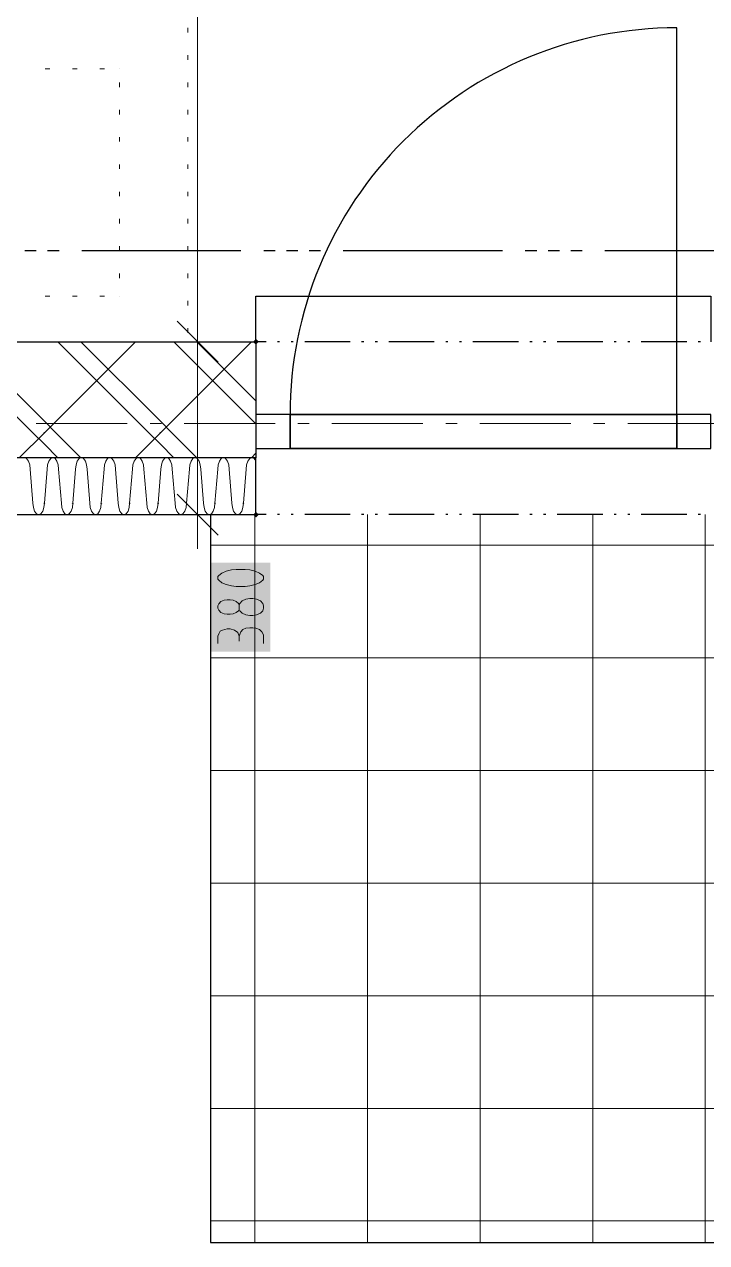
# Model space of a CAD drawing. Header units: millimetres. Extents: x 0 to 594, y 0 to 420.
# Drawn here: x 511.02 to 526.19, y 138.5 to 165.57 of the extents above; entities that cross this region are included whole.
import ezdxf

# ---------------------------------------------------------------- set-up
doc = ezdxf.new("R2010")
doc.units = ezdxf.units.MM
doc.header["$LTSCALE"] = 8
for name, color, linetype in [('PDF_Dvere', 7, 'Continuous'), ('PDF_Koty delkove', 7, 'Continuous'), ('PDF_Nabytek', 7, 'Continuous'), ('PDF_Obecne 0.25', 7, 'Continuous'), ('PDF_Osy hlavni', 7, 'Continuous'), ('PDF_Pozarni useky', 7, 'Continuous'), ('PDF_Srafy', 7, 'Continuous'), ('PDF_Steny sendvic', 7, 'Continuous')]:
    doc.layers.add(name, color=color, linetype=linetype)

msp = doc.modelspace()

# ---------------------------------------------------------------- linework, layer by layer
at = {"layer": 'PDF_Dvere', "lineweight": 25}
msp.add_lwpolyline([(525.522, 156.902), (525.522, 165.495, 0.414214), (516.928, 156.902)], format="xyb", dxfattribs=at)
for points in [[(516.17, 156.144), (516.928, 156.144), (516.928, 156.902), (516.17, 156.902)], [(516.928, 156.144), (516.928, 156.902)], [(525.522, 156.144), (526.28, 156.144), (526.28, 156.902), (525.522, 156.902)], [(525.522, 156.144), (525.522, 156.902)]]:
    msp.add_lwpolyline(points, close=True, dxfattribs=at)
for points in [[(516.928, 156.902), (525.522, 156.902), (516.928, 156.902)], [(516.928, 156.144), (525.522, 156.144), (516.928, 156.144)]]:
    msp.add_lwpolyline(points, dxfattribs=at)
at = {"layer": 'PDF_Koty delkove', "lineweight": 18}
for points in [[(514.874, 154.678), (514.874, 158.52), (514.874, 177.159), (514.874, 209.93), (514.874, 214.679), (514.874, 216.145), (514.874, 218.851), (514.874, 225.105), (514.874, 228.883), (514.874, 230.45), (514.874, 236.71), (514.874, 237.072), (514.874, 239.144), (514.874, 242.166), (514.874, 244.508), (514.874, 250.265), (514.874, 251.095), (514.874, 252.287), (514.874, 263.407), (514.874, 265.48), (514.874, 272.102), (514.874, 273.669), (514.874, 286.407), (514.874, 287.873)], [(515.329, 158.065), (514.419, 158.975)], [(515.632, 158.52), (514.874, 158.52), (514.116, 158.52)], [(515.329, 154.223), (514.419, 155.133)], [(515.632, 154.678), (514.874, 154.678), (514.116, 154.678)], [(514.874, 154.678), (514.874, 153.92)], [(515.327, 152.652), (515.343, 152.693), (515.394, 152.747), (515.462, 152.774), (515.528, 152.787), (515.596, 152.787), (515.664, 152.774), (515.731, 152.747), (515.781, 152.706), (515.798, 152.68)], [(515.798, 152.571), (515.781, 152.544), (515.731, 152.504), (515.664, 152.477), (515.596, 152.463), (515.528, 152.463), (515.462, 152.477), (515.394, 152.504), (515.343, 152.558), (515.327, 152.599), (515.327, 152.652)], [(515.327, 151.815), (515.327, 151.977), (515.343, 152.032), (515.378, 152.085), (515.428, 152.113), (515.528, 152.139), (515.596, 152.139), (515.697, 152.113), (515.765, 152.058), (515.798, 151.977), (515.798, 151.869)], [(516.338, 151.815), (516.338, 152.004), (516.304, 152.071), (516.253, 152.125), (516.169, 152.152), (516.102, 152.166), (516.034, 152.166), (515.95, 152.152), (515.883, 152.125), (515.833, 152.071), (515.798, 151.977)]]:
    msp.add_lwpolyline(points, dxfattribs=at)
for points in [[(515.933, 153.462), (515.731, 153.462), (515.63, 153.448), (515.512, 153.422), (515.411, 153.381), (515.343, 153.328), (515.327, 153.3), (515.327, 153.247), (515.343, 153.219), (515.411, 153.166), (515.512, 153.125), (515.63, 153.098), (515.731, 153.084), (515.933, 153.084), (516.034, 153.098), (516.152, 153.125), (516.253, 153.166), (516.321, 153.219), (516.338, 153.247), (516.338, 153.3), (516.321, 153.328), (516.253, 153.381), (516.152, 153.422), (516.034, 153.448)], [(516.102, 152.814), (516.034, 152.814), (515.95, 152.8), (515.866, 152.761), (515.815, 152.706), (515.798, 152.68), (515.798, 152.571), (515.815, 152.544), (515.866, 152.49), (515.95, 152.45), (516.034, 152.436), (516.102, 152.436), (516.185, 152.45), (516.27, 152.49), (516.321, 152.544), (516.338, 152.599), (516.338, 152.652), (516.321, 152.706), (516.27, 152.761), (516.185, 152.8)]]:
    msp.add_lwpolyline(points, close=True, dxfattribs=at)
at = {"layer": 'PDF_Koty delkove', "color": 7, "lineweight": 18, "true_color": 0xffffff, "transparency": 33554559}
msp.add_solid([(516.49, 151.636), (516.49, 153.613), (515.176, 151.636), (515.176, 153.613)], dxfattribs=at)
at = {"layer": 'PDF_Nabytek', "lineweight": 13}
for points in [[(514.654, 165.392), (514.654, 165.493)], [(514.654, 164.785), (514.654, 164.886)], [(511.592, 164.585), (511.491, 164.585)], [(512.199, 164.585), (512.098, 164.585)], [(512.806, 164.585), (512.704, 164.585)], [(513.137, 164.585), (513.137, 164.585)], [(513.137, 164.585), (513.137, 164.585)], [(513.137, 164.179), (513.137, 164.28)], [(514.654, 164.179), (514.654, 164.28)], [(513.137, 163.572), (513.137, 163.673)], [(514.654, 163.572), (514.654, 163.673)], [(513.137, 162.966), (513.137, 163.067)], [(514.654, 162.966), (514.654, 163.067)], [(513.137, 162.359), (513.137, 162.46)], [(514.654, 162.359), (514.654, 162.46)], [(513.137, 161.752), (513.137, 161.853)], [(514.654, 161.752), (514.654, 161.853)], [(513.137, 161.146), (513.137, 161.247)], [(514.654, 161.146), (514.654, 161.247)], [(513.137, 160.539), (513.137, 160.64)], [(514.654, 160.539), (514.654, 160.64)], [(513.137, 159.933), (513.137, 160.034)], [(514.654, 159.933), (514.654, 160.034)], [(511.592, 159.531), (511.491, 159.531)], [(512.199, 159.531), (512.098, 159.531)], [(512.806, 159.531), (512.704, 159.531)], [(513.137, 159.531), (513.137, 159.531)], [(513.137, 159.531), (513.137, 159.531)], [(514.654, 159.326), (514.654, 159.427)], [(514.654, 158.719), (514.654, 158.821)], [(511.592, 158.52), (511.491, 158.52)], [(512.199, 158.52), (512.098, 158.52)], [(512.806, 158.52), (512.704, 158.52)], [(513.412, 158.52), (513.311, 158.52)], [(514.019, 158.52), (513.918, 158.52)], [(514.625, 158.52), (514.524, 158.52)], [(514.654, 158.52), (514.654, 158.52)], [(514.654, 158.52), (514.654, 158.52)]]:
    msp.add_lwpolyline(points, dxfattribs=at)
at = {"layer": 'PDF_Obecne 0.25', "lineweight": 25}
for points in [[(516.17, 158.52), (516.17, 159.531), (526.28, 159.531), (526.28, 158.52)], [(515.159, 154.678), (515.159, 138.502), (546.499, 138.502), (546.499, 154.678)]]:
    msp.add_lwpolyline(points, dxfattribs=at)
at = {"layer": 'PDF_Osy hlavni', "lineweight": 18}
for points in [[(513.311, 156.7), (511.289, 156.7)], [(514.069, 156.7), (513.817, 156.7)], [(516.597, 156.7), (514.575, 156.7)], [(517.355, 156.7), (517.102, 156.7)], [(519.882, 156.7), (517.86, 156.7)], [(520.641, 156.7), (520.388, 156.7)], [(523.168, 156.7), (521.146, 156.7)], [(523.926, 156.7), (523.673, 156.7)], [(526.454, 156.7), (524.432, 156.7)]]:
    msp.add_lwpolyline(points, dxfattribs=at)
at = {"layer": 'PDF_Pozarni useky', "lineweight": 30}
for points in [[(511.289, 160.542), (511.036, 160.542)], [(511.795, 160.542), (511.542, 160.542)], [(515.838, 160.542), (512.3, 160.542)], [(516.597, 160.542), (516.344, 160.542)], [(517.102, 160.542), (516.849, 160.542)], [(517.608, 160.542), (517.355, 160.542)], [(521.652, 160.542), (518.113, 160.542)], [(522.41, 160.542), (522.157, 160.542)], [(522.915, 160.542), (522.663, 160.542)], [(523.421, 160.542), (523.168, 160.542)], [(527.465, 160.542), (523.926, 160.542)]]:
    msp.add_lwpolyline(points, dxfattribs=at)
at = {"layer": 'PDF_Srafy', "lineweight": 9}
for points in [[(536.164, 154.678), (536.164, 151.494), (531.16, 151.494), (526.156, 151.494), (521.152, 151.494), (516.148, 151.494), (515.159, 151.494)], [(533.662, 154.678), (533.662, 153.996), (528.658, 153.996), (523.654, 153.996), (518.65, 153.996), (515.159, 153.996)], [(541.168, 154.678), (541.168, 151.494), (541.168, 146.49), (541.168, 141.486), (536.164, 141.486), (531.16, 141.486), (526.156, 141.486), (521.152, 141.486), (516.148, 141.486), (515.159, 141.486)], [(516.148, 154.678), (516.148, 151.494), (516.148, 146.49), (516.148, 141.486), (516.148, 138.502)], [(518.65, 154.678), (518.65, 153.996), (518.65, 148.992), (518.65, 143.988), (518.65, 138.984), (518.65, 138.502)], [(521.152, 154.678), (521.152, 151.494), (521.152, 146.49), (521.152, 141.486), (521.152, 138.502)], [(523.654, 154.678), (523.654, 153.996), (523.654, 148.992), (523.654, 143.988), (523.654, 138.984), (523.654, 138.502)], [(526.156, 154.678), (526.156, 151.494), (526.156, 146.49), (526.156, 141.486), (526.156, 138.502)], [(533.662, 148.992), (528.658, 148.992), (523.654, 148.992), (518.65, 148.992), (515.159, 148.992)], [(536.164, 146.49), (531.16, 146.49), (526.156, 146.49), (521.152, 146.49), (516.148, 146.49), (515.159, 146.49)], [(538.666, 143.988), (533.662, 143.988), (528.658, 143.988), (523.654, 143.988), (518.65, 143.988), (515.159, 143.988)], [(546.499, 138.984), (543.67, 138.984), (538.666, 138.984), (533.662, 138.984), (528.658, 138.984), (523.654, 138.984), (518.65, 138.984), (515.159, 138.984)]]:
    msp.add_lwpolyline(points, dxfattribs=at)
at = {"layer": 'PDF_Steny sendvic', "lineweight": 30}
for points in [[(502.825, 158.52), (505.555, 158.52), (516.17, 158.52), (516.17, 156.902), (516.17, 156.144), (516.17, 155.942), (502.825, 155.942)], [(502.825, 154.678), (516.17, 154.678), (516.17, 155.942), (502.825, 155.942)]]:
    msp.add_lwpolyline(points, dxfattribs=at)
at = {"layer": 'PDF_Steny sendvic', "lineweight": 9}
for points in [[(511.211, 156.498), (509.189, 158.52)], [(511.469, 156.755), (509.705, 158.52)], [(510.913, 155.942), (511.469, 156.498), (513.491, 158.52)], [(513.789, 156.498), (511.767, 158.52)], [(511.767, 158.52), (511.767, 158.52)], [(514.047, 156.755), (512.283, 158.52)], [(513.491, 155.942), (514.047, 156.498), (516.069, 158.52)], [(516.17, 156.695), (514.345, 158.52)], [(516.17, 157.21), (514.861, 158.52)], [(511.727, 156.498), (511.469, 156.755)], [(514.305, 156.498), (514.047, 156.755)], [(511.469, 156.24), (511.211, 156.498)], [(512.283, 155.942), (511.727, 156.498)], [(514.047, 156.24), (513.789, 156.498)], [(514.861, 155.942), (514.305, 156.498)], [(511.767, 155.942), (511.469, 156.24)], [(514.345, 155.942), (514.047, 156.24)], [(511.154, 155.689), (511.144, 155.786), (511.117, 155.869), (511.075, 155.924), (511.04, 155.942)], [(511.645, 155.942), (511.61, 155.924), (511.569, 155.869), (511.541, 155.786), (511.532, 155.689)], [(511.786, 155.689), (511.776, 155.786), (511.749, 155.869), (511.707, 155.924), (511.672, 155.942)], [(512.277, 155.942), (512.242, 155.924), (512.201, 155.869), (512.173, 155.786), (512.164, 155.689)], [(512.418, 155.689), (512.408, 155.786), (512.38, 155.869), (512.339, 155.924), (512.304, 155.942)], [(512.909, 155.942), (512.874, 155.924), (512.833, 155.869), (512.805, 155.786), (512.795, 155.689)], [(513.049, 155.689), (513.04, 155.786), (513.012, 155.869), (512.971, 155.924), (512.936, 155.942)], [(513.541, 155.942), (513.506, 155.924), (513.464, 155.869), (513.437, 155.786), (513.427, 155.689)], [(513.681, 155.689), (513.672, 155.786), (513.644, 155.869), (513.603, 155.924), (513.568, 155.942)], [(514.173, 155.942), (514.138, 155.924), (514.096, 155.869), (514.069, 155.786), (514.059, 155.689)], [(514.313, 155.689), (514.303, 155.786), (514.276, 155.869), (514.235, 155.924), (514.199, 155.942)], [(514.805, 155.942), (514.769, 155.924), (514.728, 155.869), (514.701, 155.786)], [(514.945, 155.689), (514.935, 155.786), (514.908, 155.869), (514.867, 155.924), (514.831, 155.942)], [(515.437, 155.942), (515.401, 155.924), (515.36, 155.869), (515.333, 155.786), (515.323, 155.689)], [(515.567, 155.786), (515.54, 155.869), (515.498, 155.924), (515.463, 155.942)], [(516.068, 155.942), (516.033, 155.924), (515.992, 155.869), (515.964, 155.786), (515.955, 155.689)], [(516.069, 155.942), (516.17, 156.043)], [(516.17, 155.87), (516.13, 155.924), (516.095, 155.942)], [(511.216, 154.931), (511.154, 155.689)], [(511.532, 155.689), (511.469, 154.931)], [(511.532, 155.689), (511.532, 155.689)], [(511.848, 154.931), (511.786, 155.689)], [(512.164, 155.689), (512.101, 154.931)], [(512.164, 155.689), (512.164, 155.689)], [(512.48, 154.931), (512.418, 155.689)], [(512.795, 155.689), (512.733, 154.931)], [(512.795, 155.689), (512.795, 155.689)], [(513.112, 154.931), (513.049, 155.689)], [(513.427, 155.689), (513.365, 154.931)], [(513.427, 155.689), (513.427, 155.689)], [(513.681, 155.689), (513.744, 154.931), (513.753, 154.834), (513.781, 154.752), (513.822, 154.697), (513.87, 154.678)], [(514.059, 155.689), (513.997, 154.931)], [(514.059, 155.689), (514.059, 155.689)], [(514.313, 155.689), (514.376, 154.931), (514.385, 154.834), (514.413, 154.752), (514.454, 154.697), (514.502, 154.678)], [(514.691, 155.689), (514.628, 154.931)], [(514.701, 155.786), (514.691, 155.689)], [(514.691, 155.689), (514.691, 155.689)], [(514.945, 155.689), (515.008, 154.931), (515.017, 154.834), (515.045, 154.752), (515.086, 154.697), (515.134, 154.678)], [(515.323, 155.689), (515.26, 154.931)], [(515.323, 155.689), (515.323, 155.689)], [(515.577, 155.689), (515.567, 155.786)], [(515.577, 155.689), (515.639, 154.931), (515.649, 154.834), (515.676, 154.752), (515.717, 154.697), (515.766, 154.678)], [(515.955, 155.689), (515.892, 154.931)], [(515.955, 155.689), (515.955, 155.689)], [(511.216, 154.931), (511.226, 154.834), (511.253, 154.752), (511.294, 154.697), (511.343, 154.678)], [(511.343, 154.678), (511.391, 154.697), (511.432, 154.752), (511.46, 154.834), (511.469, 154.931)], [(511.848, 154.931), (511.858, 154.834), (511.885, 154.752), (511.926, 154.697), (511.975, 154.678)], [(511.975, 154.678), (512.023, 154.697), (512.064, 154.752), (512.091, 154.834), (512.101, 154.931)], [(512.48, 154.931), (512.49, 154.834), (512.517, 154.752), (512.558, 154.697), (512.607, 154.678)], [(512.607, 154.678), (512.655, 154.697), (512.696, 154.752), (512.723, 154.834), (512.733, 154.931)], [(513.112, 154.931), (513.122, 154.834), (513.149, 154.752)], [(513.238, 154.678), (513.287, 154.697), (513.328, 154.752), (513.355, 154.834), (513.365, 154.931)], [(513.87, 154.678), (513.919, 154.697), (513.96, 154.752), (513.987, 154.834), (513.997, 154.931)], [(514.502, 154.678), (514.55, 154.697), (514.591, 154.752), (514.619, 154.834), (514.628, 154.931)], [(515.134, 154.678), (515.182, 154.697), (515.223, 154.752), (515.251, 154.834), (515.26, 154.931)], [(515.766, 154.678), (515.814, 154.697), (515.855, 154.752), (515.883, 154.834), (515.892, 154.931)], [(513.149, 154.752), (513.19, 154.697), (513.238, 154.678)]]:
    msp.add_lwpolyline(points, dxfattribs=at)
at = {"layer": 'PDF_Steny sendvic', "lineweight": 25}
for points in [[(516.395, 158.52), (516.17, 158.52)], [(516.698, 158.52), (516.647, 158.52)], [(517.001, 158.52), (516.951, 158.52)], [(518.265, 158.52), (517.254, 158.52)], [(518.568, 158.52), (518.518, 158.52)], [(518.871, 158.52), (518.821, 158.52)], [(520.135, 158.52), (519.124, 158.52)], [(520.438, 158.52), (520.388, 158.52)], [(520.742, 158.52), (520.691, 158.52)], [(522.005, 158.52), (520.994, 158.52)], [(522.309, 158.52), (522.258, 158.52)], [(522.612, 158.52), (522.561, 158.52)], [(523.876, 158.52), (522.865, 158.52)], [(524.179, 158.52), (524.128, 158.52)], [(524.482, 158.52), (524.432, 158.52)], [(525.746, 158.52), (524.735, 158.52)], [(526.049, 158.52), (525.999, 158.52)], [(516.395, 154.678), (516.17, 154.678)], [(516.698, 154.678), (516.647, 154.678)], [(517.001, 154.678), (516.951, 154.678)], [(518.265, 154.678), (517.254, 154.678)], [(518.568, 154.678), (518.518, 154.678)], [(518.871, 154.678), (518.821, 154.678)], [(520.135, 154.678), (519.124, 154.678)], [(520.438, 154.678), (520.388, 154.678)], [(520.742, 154.678), (520.691, 154.678)], [(522.005, 154.678), (520.994, 154.678)], [(522.309, 154.678), (522.258, 154.678)], [(522.612, 154.678), (522.561, 154.678)], [(523.876, 154.678), (522.865, 154.678)], [(524.179, 154.678), (524.128, 154.678)], [(524.482, 154.678), (524.432, 154.678)], [(525.746, 154.678), (524.735, 154.678)], [(526.049, 154.678), (525.999, 154.678)]]:
    msp.add_lwpolyline(points, dxfattribs=at)
at = {"layer": 'PDF_Steny sendvic', "lineweight": 25, "transparency": 33554559}
for points in [[(516.233, 158.52), (516.17, 158.456), (516.17, 158.583), (516.107, 158.52)], [(511.469, 154.908), (511.446, 154.931), (511.492, 154.931), (511.469, 154.953)], [(512.101, 154.908), (512.078, 154.931), (512.124, 154.931), (512.101, 154.953)], [(512.733, 154.908), (512.71, 154.931), (512.756, 154.931), (512.733, 154.953)], [(513.365, 154.908), (513.342, 154.931), (513.387, 154.931), (513.365, 154.953)], [(513.997, 154.908), (513.974, 154.931), (514.019, 154.931), (513.997, 154.953)], [(514.628, 154.908), (514.606, 154.931), (514.651, 154.931), (514.628, 154.953)], [(515.26, 154.908), (515.238, 154.931), (515.283, 154.931), (515.26, 154.953)], [(515.892, 154.908), (515.869, 154.931), (515.915, 154.931), (515.892, 154.953)], [(516.233, 154.678), (516.17, 154.615), (516.17, 154.741), (516.107, 154.678)]]:
    msp.add_solid(points, dxfattribs=at)
at = {"layer": 'PDF_Steny sendvic', "lineweight": 9, "transparency": 33554559}
for points in [[(511.469, 156.475), (511.446, 156.498), (511.492, 156.498), (511.469, 156.52)], [(514.047, 156.475), (514.024, 156.498), (514.07, 156.498), (514.047, 156.52)]]:
    msp.add_solid(points, dxfattribs=at)

doc.saveas('drawing.dxf')
